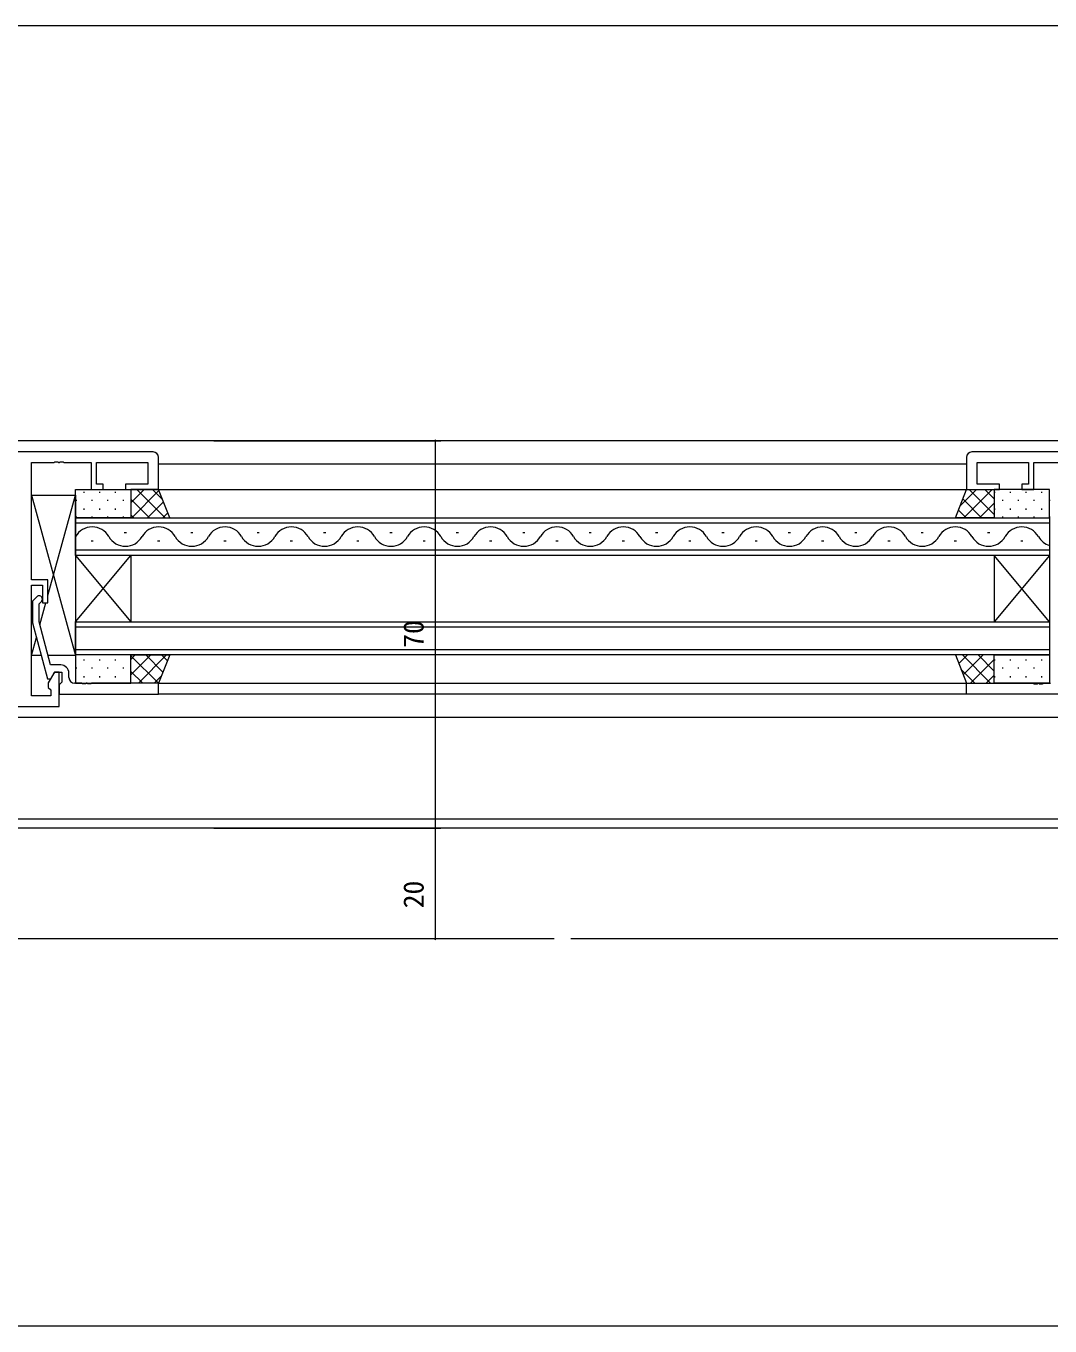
# Model space of a CAD drawing. Units: millimetres, scale not verified. Extents: x -742 to 539, y -420 to 386.
# Drawn here: x 86.1 to 271.1, y -225.3 to 9.7 of the extents above; entities that cross this region are included whole.
import ezdxf
from ezdxf.enums import TextEntityAlignment as Align

# ---------------------------------------------------------------- set-up
doc = ezdxf.new("R2010")
doc.units = ezdxf.units.MM
doc.header["$LTSCALE"] = 2
for name, color, linetype, lineweight in [('0-3_YKK_12', 2, 'Continuous', 9), ('0-4_YSS_K', 3, 'Continuous', 9), ('0-5_YKK_D', 6, 'Continuous', 9), ('0-6_YKK_13', 4, 'Continuous', 9), ('0-7_YKK_11', 7, 'Continuous', 9)]:
    doc.layers.add(name, color=color, linetype=linetype, lineweight=lineweight)
doc.styles.add('ＭＳ ゴシック', font='')
doc.styles.get('ＭＳ ゴシック').set_extended_font_data('MS Gothic')

msp = doc.modelspace()

# ---------------------------------------------------------------- linework, layer by layer
at = {"layer": '0-3_YKK_12'}
for p, q in [((390.038, 9.688), (-23.962, 9.688)), ((343.038, -65.31), (25.988, -65.31)), ((256.038, -69.51), (110.038, -69.51)), ((110.038, -74.11), (256.038, -74.11)), ((95.038, -86.01), (95.038, -79.21)), ((95.038, -79.21), (271.038, -79.21)), ((271.038, -79.21), (271.038, -86.01)), ((271.038, -80.21), (95.038, -80.21)), ((103.838, -81.85), (104.238, -81.85)), ((115.838, -81.85), (116.238, -81.85)), ((127.838, -81.85), (128.238, -81.85)), ((139.838, -81.85), (140.238, -81.85)), ((151.838, -81.85), (152.238, -81.85)), ((163.838, -81.85), (164.238, -81.85)), ((175.838, -81.85), (176.238, -81.85)), ((187.838, -81.85), (188.238, -81.85)), ((199.838, -81.85), (200.238, -81.85)), ((211.838, -81.85), (212.238, -81.85)), ((223.838, -81.85), (224.238, -81.85)), ((235.838, -81.85), (236.238, -81.85)), ((247.838, -81.85), (248.238, -81.85)), ((259.838, -81.85), (260.238, -81.85)), ((97.838, -83.37), (98.238, -83.37)), ((109.838, -83.37), (110.238, -83.37)), ((121.838, -83.37), (122.238, -83.37)), ((133.838, -83.37), (134.238, -83.37)), ((145.838, -83.37), (146.238, -83.37)), ((157.838, -83.37), (158.238, -83.37)), ((169.838, -83.37), (170.238, -83.37)), ((181.838, -83.37), (182.238, -83.37)), ((193.838, -83.37), (194.238, -83.37)), ((205.838, -83.37), (206.238, -83.37)), ((217.838, -83.37), (218.238, -83.37)), ((229.838, -83.37), (230.238, -83.37)), ((241.838, -83.37), (242.238, -83.37)), ((253.838, -83.37), (254.238, -83.37)), ((265.838, -83.37), (266.238, -83.37)), ((95.038, -85.01), (271.038, -85.01)), ((95.038, -98.01), (105.038, -86.01)), ((95.038, -86.01), (105.038, -98.01)), ((95.038, -86.01), (95.038, -98.01)), ((271.038, -86.01), (95.038, -86.01)), ((105.038, -86.01), (105.038, -98.01)), ((271.038, -98.01), (261.038, -86.01)), ((271.038, -86.01), (261.038, -98.01)), ((261.038, -86.01), (261.038, -98.01)), ((271.038, -86.01), (271.038, -98.01)), ((95.038, -104.01), (95.038, -98.01)), ((95.038, -98.01), (271.038, -98.01)), ((271.038, -98.01), (271.038, -104.01)), ((271.038, -99.01), (95.038, -99.01)), ((95.038, -103.01), (271.038, -103.01)), ((271.038, -104.01), (95.038, -104.01)), ((110.038, -109.11), (256.038, -109.11)), ((256.038, -111.11), (110.038, -111.11)), ((336.038, -115.31), (30.038, -115.31)), ((358.038, -133.68), (8.038, -133.68)), ((358.038, -135.31), (8.038, -135.31)), ((181.538, -155.311), (-6.962, -155.311)), ((373.038, -155.311), (184.538, -155.311))]:
    msp.add_line(p, q, dxfattribs=at)
for centre, start, end in [((98.038, -84.287), 29.20253, 150.79745), ((110.038, -84.287), 29.20253, 150.79745), ((122.038, -84.287), 29.20253, 150.79745), ((134.038, -84.287), 29.20253, 150.79745), ((146.038, -84.287), 29.20253, 150.79745), ((158.038, -84.287), 29.20253, 150.79745), ((170.038, -84.287), 29.20253, 150.79745), ((182.038, -84.287), 29.20253, 150.79745), ((194.038, -84.287), 29.20253, 150.79745), ((206.038, -84.287), 29.20253, 150.79745), ((218.038, -84.287), 29.20253, 150.79745), ((230.038, -84.287), 29.20253, 150.79745), ((242.038, -84.287), 29.20253, 150.79745), ((254.038, -84.287), 29.20253, 150.79745), ((266.038, -84.287), 29.20253, 150.79745), ((104.038, -80.933), 209.20253, 330.79745), ((116.038, -80.933), 209.20253, 330.79745), ((128.038, -80.933), 209.20253, 330.79745), ((140.038, -80.933), 209.20253, 330.79745), ((152.038, -80.933), 209.20253, 330.79745), ((164.038, -80.933), 209.20253, 330.79745), ((176.038, -80.933), 209.20253, 330.79745), ((188.038, -80.933), 209.20253, 330.79745), ((200.038, -80.933), 209.20253, 330.79745), ((212.038, -80.933), 209.20253, 330.79745), ((224.038, -80.933), 209.20253, 330.79745), ((236.038, -80.933), 209.20253, 330.79745), ((248.038, -80.933), 209.20253, 330.79745), ((260.038, -80.933), 209.20253, 330.79745), ((272.038, -80.933), 209.20253, 253.08443)]:
    msp.add_arc(centre, 3.437, start, end, dxfattribs=at)
at = {"layer": '0-4_YSS_K'}
msp.add_line((373.038, -225.31), (-6.962, -225.31), dxfattribs=at)
at = {"layer": '0-5_YKK_D'}
for p, q in [((120.038, -65.31), (161.038, -65.31)), ((160.038, -65.31), (160.038, -135.31)), ((120.038, -135.31), (161.038, -135.31)), ((120.038, -135.31), (141.038, -135.31)), ((160.038, -135.33), (160.038, -155.311))]:
    msp.add_line(p, q, dxfattribs=at)
for centre, start, end in [((160.038, -65.31), 90, 270), ((160.038, -65.31), 270, 90), ((160.038, -135.31), 90, 270), ((160.038, -135.31), 270, 90), ((160.038, -155.309), 90, 270), ((160.038, -155.309), 270, 90)]:
    msp.add_arc(centre, 0.106, start, end, dxfattribs=at)
at = {"layer": '0-6_YKK_13'}
for p, q in [((87.038, -75.11), (95.038, -104.11)), ((90.038, -93.235), (95.038, -75.11)), ((96.548, -74.53), (96.548, -74.73)), ((99.378, -74.53), (99.378, -74.73)), ((102.208, -74.53), (102.208, -74.73)), ((107.444, -74.11), (105.038, -76.516)), ((110.104, -74.279), (105.173, -79.21)), ((111.22, -79.21), (106.12, -74.11)), ((110.74, -75.901), (108.949, -74.11)), ((257.841, -74.11), (254.874, -77.077)), ((260.669, -74.11), (255.569, -79.21)), ((261.038, -78.63), (256.517, -74.11)), ((261.038, -75.802), (259.346, -74.11)), ((261.128, -74.53), (261.128, -74.73)), ((263.958, -74.53), (263.958, -74.73)), ((266.788, -74.53), (266.788, -74.73)), ((269.618, -74.53), (269.618, -74.73)), ((95.133, -75.945), (95.133, -76.145)), ((97.963, -75.945), (97.963, -76.145)), ((100.793, -75.945), (100.793, -76.145)), ((103.623, -75.945), (103.623, -76.145)), ((108.392, -79.21), (105.038, -75.856)), ((110.901, -76.31), (108.001, -79.21)), ((258.789, -79.21), (255.376, -75.797)), ((261.038, -76.57), (258.398, -79.21)), ((262.543, -75.945), (262.543, -76.145)), ((265.373, -75.945), (265.373, -76.145)), ((268.203, -75.945), (268.203, -76.145)), ((271.033, -75.945), (271.033, -76.145)), ((95.133, -78.975), (95.133, -79.175)), ((96.548, -77.56), (96.548, -77.76)), ((97.963, -78.975), (97.963, -79.175)), ((99.378, -77.56), (99.378, -77.76)), ((100.793, -78.975), (100.793, -79.175)), ((102.208, -77.56), (102.208, -77.76)), ((103.623, -78.975), (103.623, -79.175)), ((105.564, -79.21), (105.038, -78.684)), ((111.697, -78.342), (110.829, -79.21)), ((255.961, -79.21), (254.579, -77.829)), ((261.128, -77.56), (261.128, -77.76)), ((262.543, -78.975), (262.543, -79.175)), ((263.958, -77.56), (263.958, -77.76)), ((265.373, -78.975), (265.373, -79.175)), ((266.788, -77.56), (266.788, -77.76)), ((268.203, -78.975), (268.203, -79.175)), ((269.618, -77.56), (269.618, -77.76)), ((271.033, -78.975), (271.033, -79.175)), ((88.572, -98.549), (89.658, -94.61)), ((87.038, -104.11), (87.941, -100.833)), ((96.548, -104.83), (96.548, -105.03)), ((99.378, -104.83), (99.378, -105.03)), ((102.208, -104.83), (102.208, -105.03)), ((105.828, -104.01), (105.038, -104.801)), ((108.657, -104.01), (105.038, -107.629)), ((110.008, -109.11), (105.038, -104.14)), ((111.485, -104.01), (106.385, -109.11)), ((110.826, -107.1), (107.736, -104.01)), ((111.623, -105.068), (110.565, -104.01)), ((256.225, -104.01), (254.654, -105.581)), ((260.405, -109.11), (255.305, -104.01)), ((259.054, -104.01), (255.451, -107.613)), ((261.038, -104.854), (256.782, -109.11)), ((261.038, -106.914), (258.133, -104.01)), ((261.038, -104.086), (260.962, -104.01)), ((261.128, -104.83), (261.128, -105.03)), ((263.958, -104.83), (263.958, -105.03)), ((266.788, -104.83), (266.788, -105.03)), ((269.618, -104.83), (269.618, -105.03)), ((95.133, -106.245), (95.133, -106.445)), ((96.548, -107.86), (96.548, -108.06)), ((97.963, -106.245), (97.963, -106.445)), ((99.378, -107.86), (99.378, -108.06)), ((100.793, -106.245), (100.793, -106.445)), ((102.208, -107.86), (102.208, -108.06)), ((103.623, -106.245), (103.623, -106.445)), ((107.179, -109.11), (105.038, -106.968)), ((110.569, -107.754), (109.214, -109.11)), ((257.576, -109.11), (255.045, -106.578)), ((261.038, -107.683), (259.611, -109.11)), ((261.128, -107.86), (261.128, -108.06)), ((262.543, -106.245), (262.543, -106.445)), ((263.958, -107.86), (263.958, -108.06)), ((265.373, -106.245), (265.373, -106.445)), ((266.788, -107.86), (266.788, -108.06)), ((268.203, -106.245), (268.203, -106.445)), ((269.618, -107.86), (269.618, -108.06)), ((271.033, -106.245), (271.033, -106.445))]:
    msp.add_line(p, q, dxfattribs=at)
for points in [[(87.038, -90.11), (87.038, -75.11), (95.038, -75.11), (95.038, -104.11), (90.062, -104.11)], [(88.819, -104.11), (87.038, -104.11), (87.038, -91.71)]]:
    msp.add_lwpolyline(points, dxfattribs=at)
for points in [[(105.038, -74.11), (105.038, -79.21), (95.038, -79.21), (95.038, -74.11)], [(105.038, -79.21), (112.038, -79.21), (110.038, -74.11), (105.038, -74.11)], [(261.038, -79.21), (254.038, -79.21), (256.038, -74.11), (261.038, -74.11)], [(261.038, -74.11), (261.038, -79.21), (271.038, -79.21), (271.038, -74.11)], [(105.038, -109.11), (105.038, -104.01), (95.038, -104.01), (95.038, -109.11)], [(105.038, -104.01), (112.038, -104.01), (110.038, -109.11), (105.038, -109.11)], [(261.038, -104.01), (254.038, -104.01), (256.038, -109.11), (261.038, -109.11)], [(261.038, -109.11), (261.038, -104.01), (271.038, -104.01), (271.038, -109.11)]]:
    msp.add_lwpolyline(points, close=True, dxfattribs=at)
at = {"layer": '0-7_YKK_11'}
for p, q in [((109.038, -67.31), (13.038, -67.31)), ((343.038, -67.31), (257.038, -67.31)), ((93.838, -108.11), (93.838, -107.31))]:
    msp.add_line(p, q, dxfattribs=at)
for points in [[(24.538, -113.31), (92.038, -113.31), (92.038, -107.11), (91.238, -107.11), (90.108, -109.067), (90.108, -109.88), (90.538, -110.31), (90.538, -111.38), (87.038, -111.38), (87.038, -91.41), (89.038, -91.41), (89.038, -94.61), (90.038, -94.61), (90.038, -90.41), (87.038, -90.41), (87.038, -69.24), (91.079, -69.24), (91.263, -69.12), (91.813, -69.12), (91.996, -69.24), (92.079, -69.24), (92.263, -69.12), (92.812, -69.12), (92.996, -69.24), (97.838, -69.24), (97.838, -74.11), (100.038, -74.11), (100.038, -73.11), (98.838, -73.11), (98.838, -69.24), (108.108, -69.24), (108.108, -73.11), (104.038, -73.11), (104.038, -74.11), (110.038, -74.11), (110.038, -68.31)], [(256.038, -68.31), (256.038, -74.11), (262.038, -74.11), (262.038, -73.11), (257.968, -73.11), (257.968, -69.24), (267.238, -69.24), (267.238, -73.11), (266.038, -73.11), (266.038, -74.11), (268.238, -74.11), (268.238, -69.24), (273.079, -69.24)], [(88.013, -93.486), (87.238, -94.261), (87.238, -98.207), (89.945, -108.31), (90.545, -108.31), (91.238, -107.11), (92.538, -107.11), (92.538, -108.91), (92.338, -109.11), (92.038, -109.41), (92.038, -111.11)], [(92.338, -105.81), (90.517, -105.81), (88.438, -98.049), (88.438, -94.758), (88.862, -94.334)], [(92.038, -111.11), (110.038, -111.11), (110.038, -109.11), (97.996, -109.11), (97.813, -109.23), (97.263, -109.23), (97.079, -109.11), (96.996, -109.11), (96.813, -109.23), (96.263, -109.23), (96.079, -109.11), (94.838, -109.11)], [(274.038, -111.11), (256.038, -111.11), (256.038, -109.11), (268.079, -109.11), (268.263, -109.23), (268.813, -109.23), (268.996, -109.11), (269.079, -109.11), (269.263, -109.23), (269.813, -109.23), (269.996, -109.11), (271.238, -109.11)]]:
    msp.add_lwpolyline(points, dxfattribs=at)
for centre, radius, start, end in [((109.038, -68.31), 1, 0, 89.99998), ((257.038, -68.31), 1, 90, 179.99998), ((88.438, -93.91), 0.6, 314.99998, 135), ((92.338, -107.31), 1.5, 0, 89.99998), ((94.838, -108.11), 1, 180, 269.99998)]:
    msp.add_arc(centre, radius, start, end, dxfattribs=at)

# ---------------------------------------------------------------- texts
at = {"layer": '0-5_YKK_D', "color": 4, "style": 'ＭＳ ゴシック'}
for s, p in [('70', (159.038, -102.71)), ('20', (159.038, -149.8))]:
    msp.add_text(s, height=3.666, rotation=90, dxfattribs=at).set_placement(p, align=Align.BOTTOM_LEFT)

doc.saveas('drawing.dxf')
